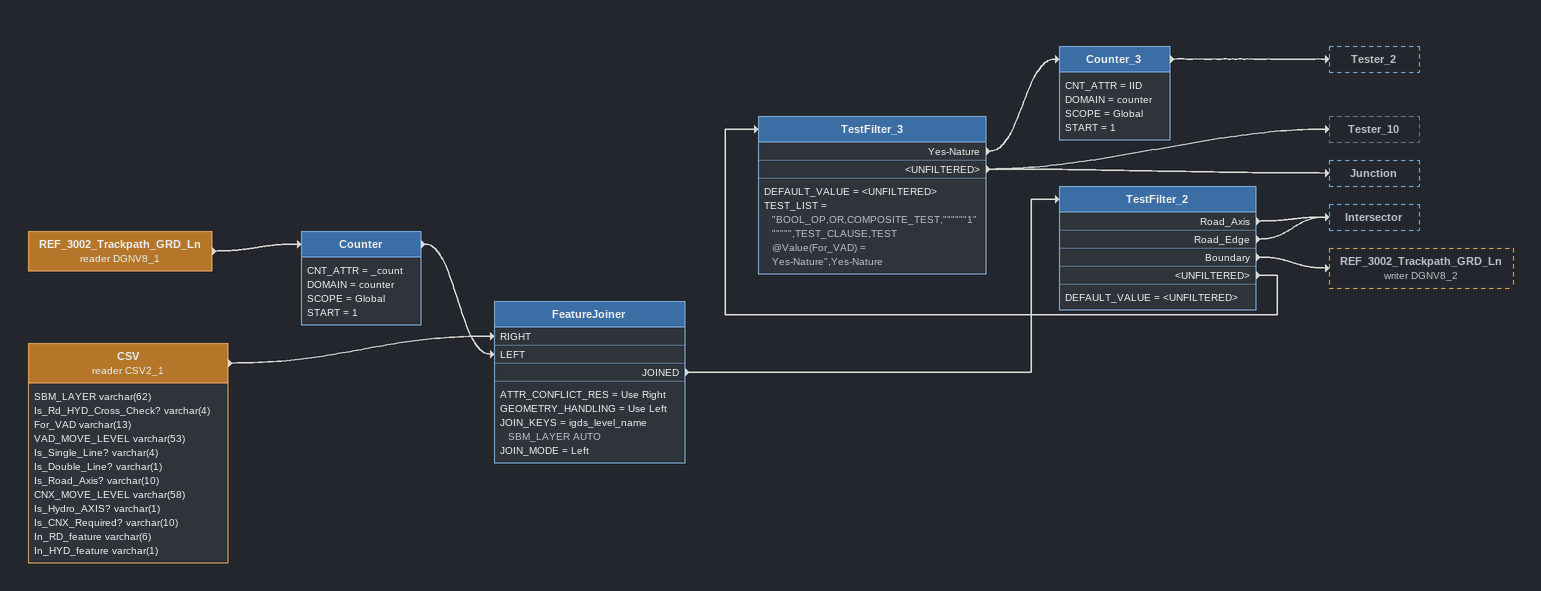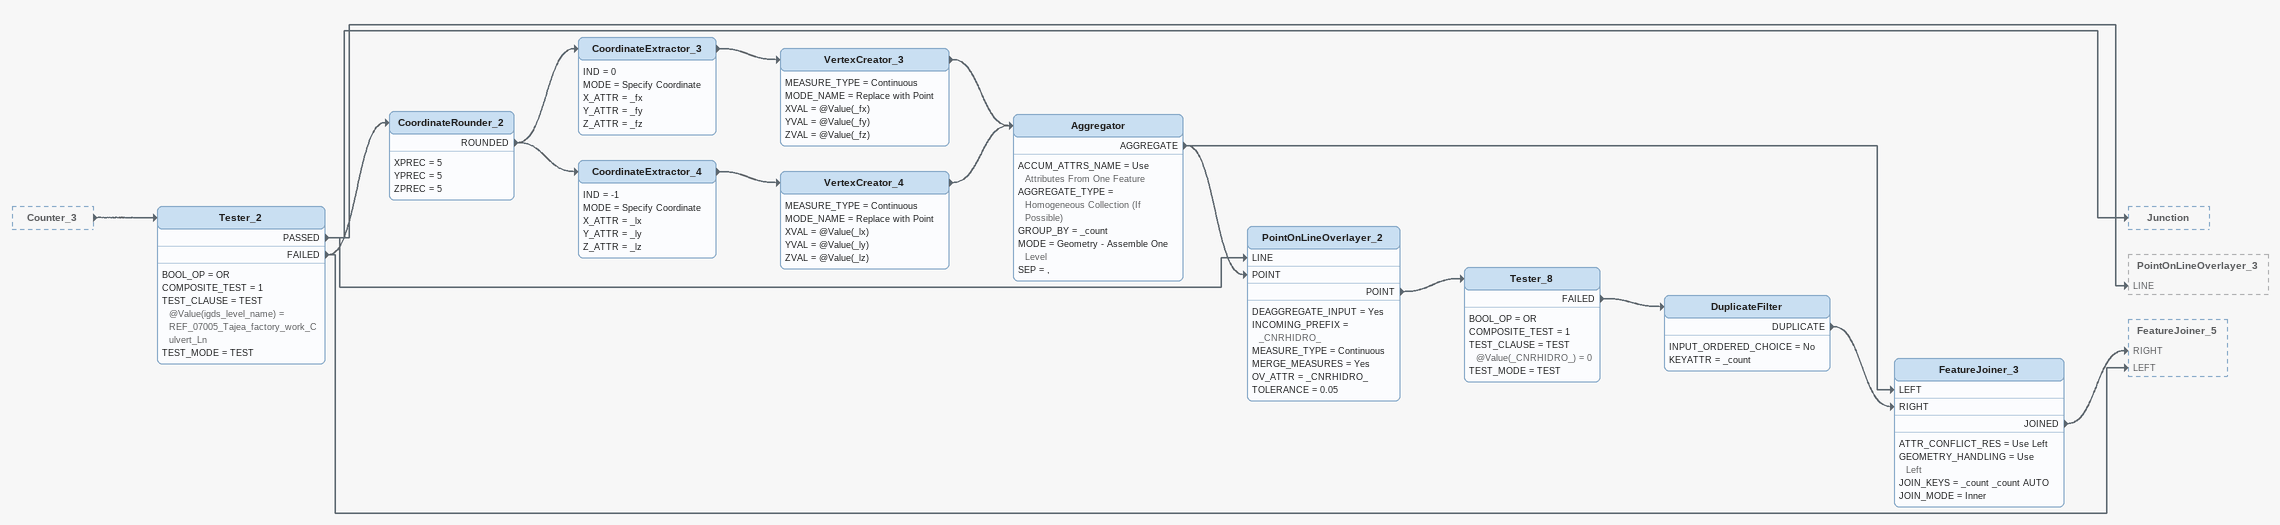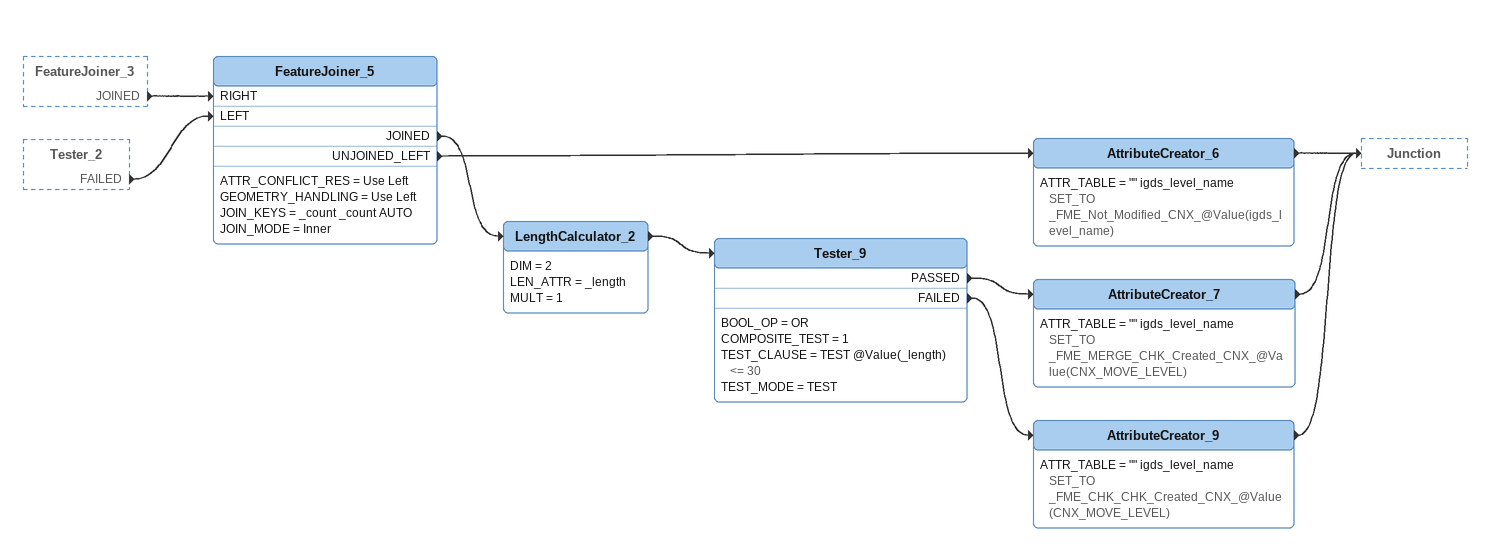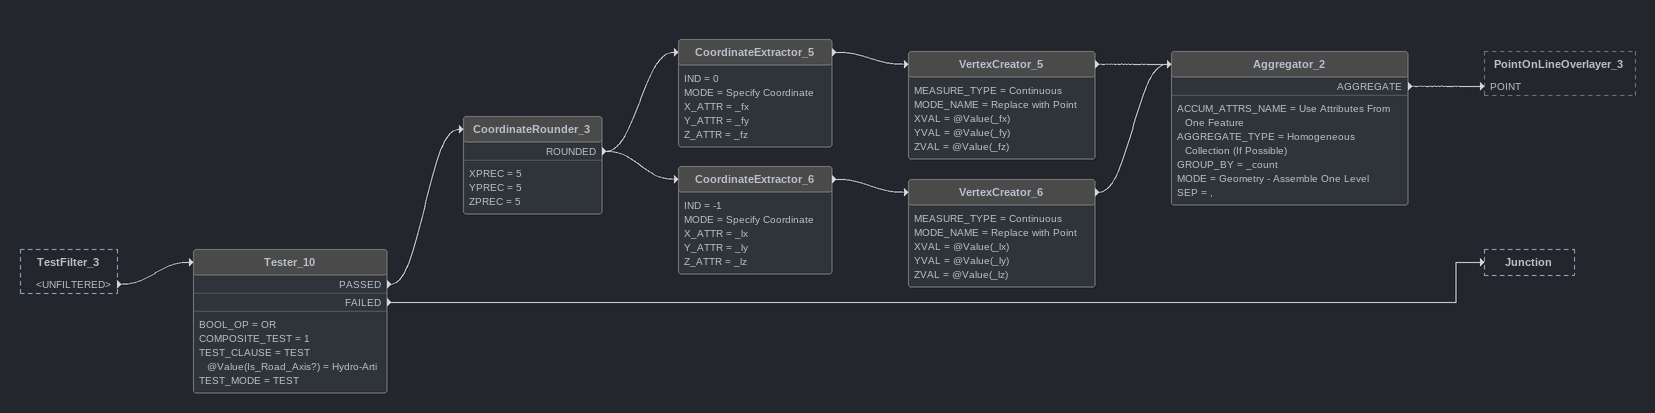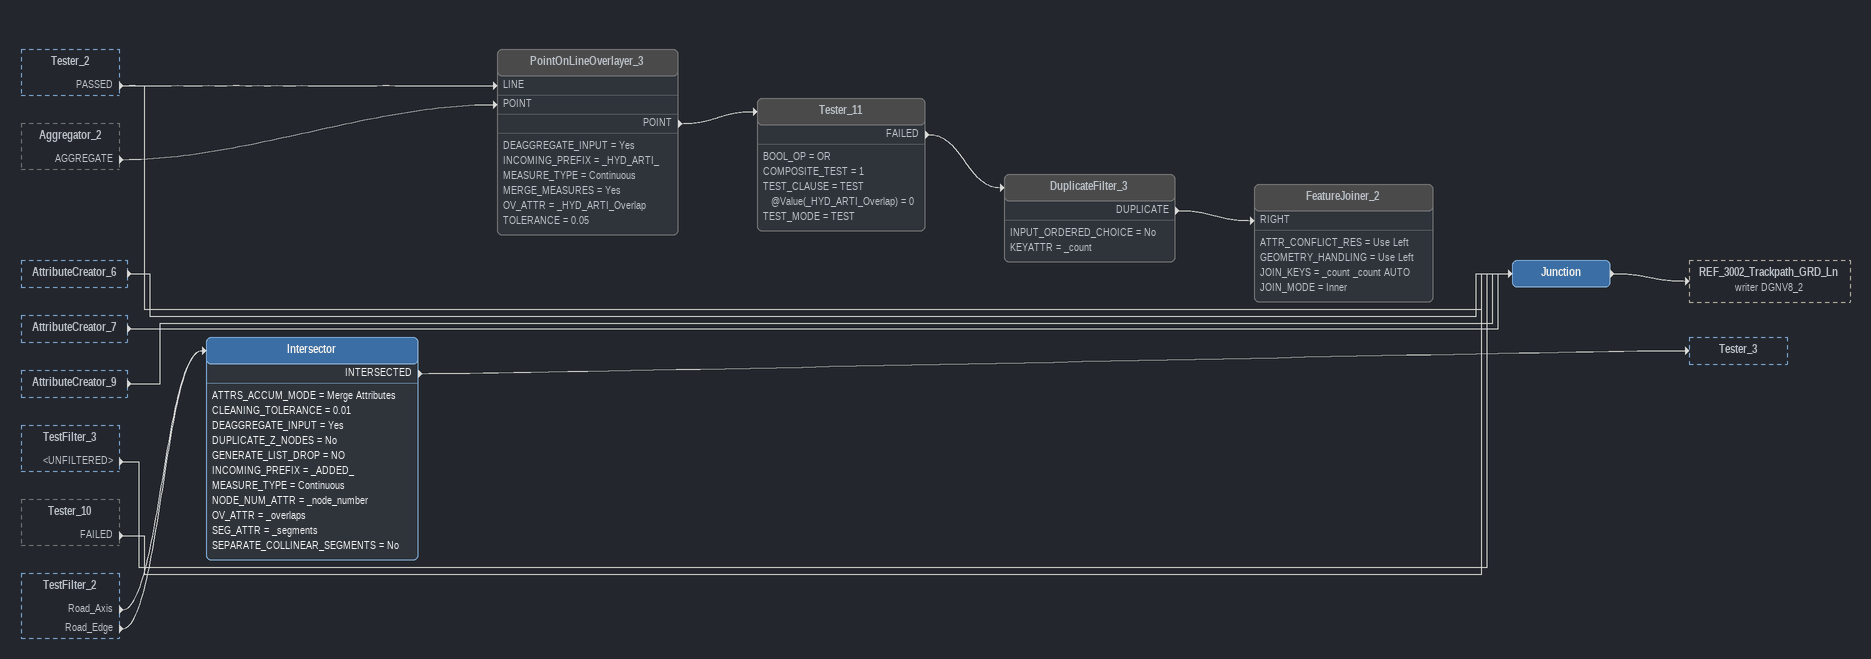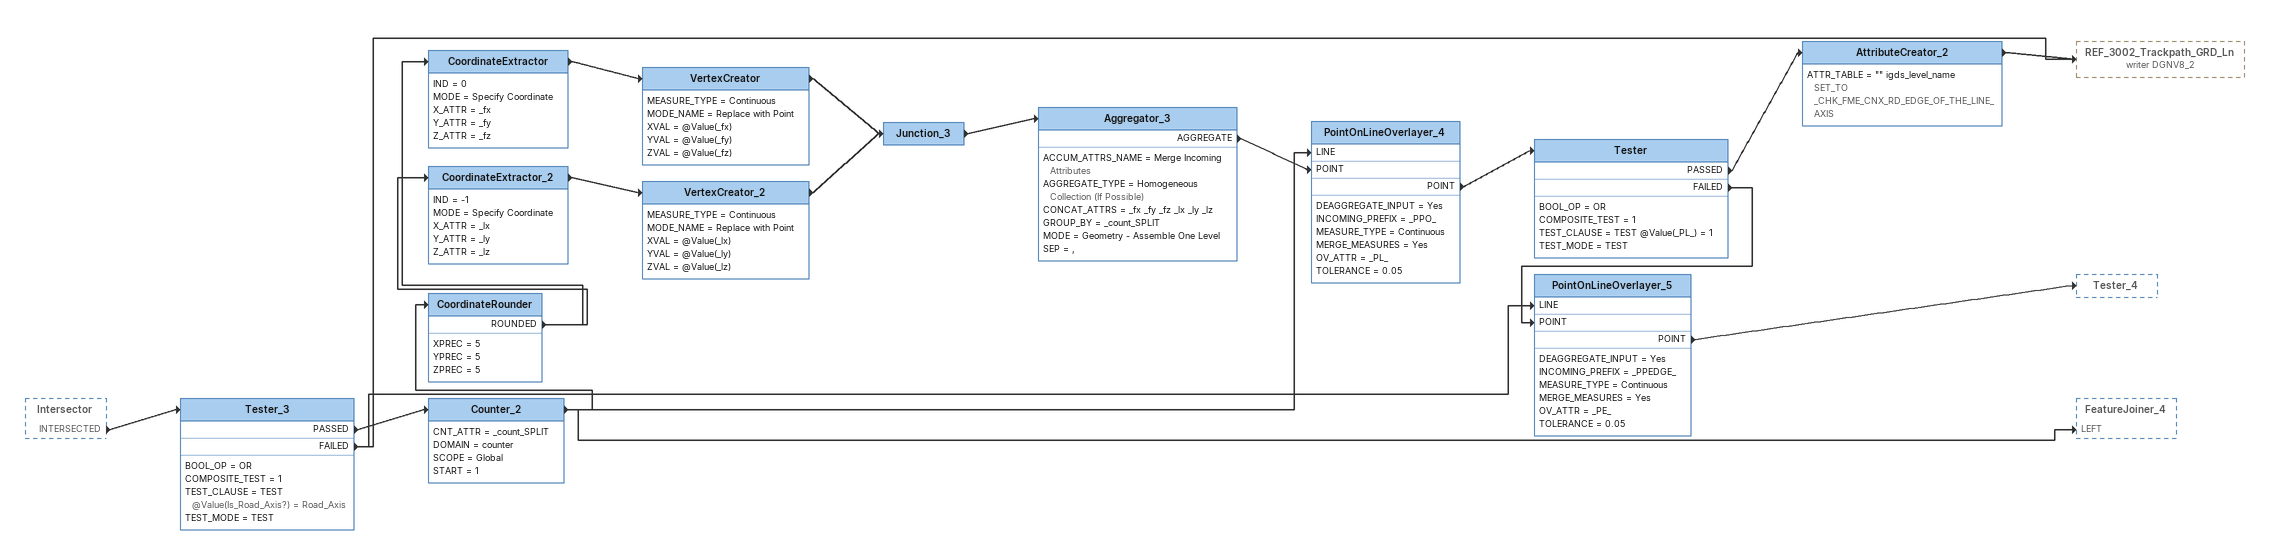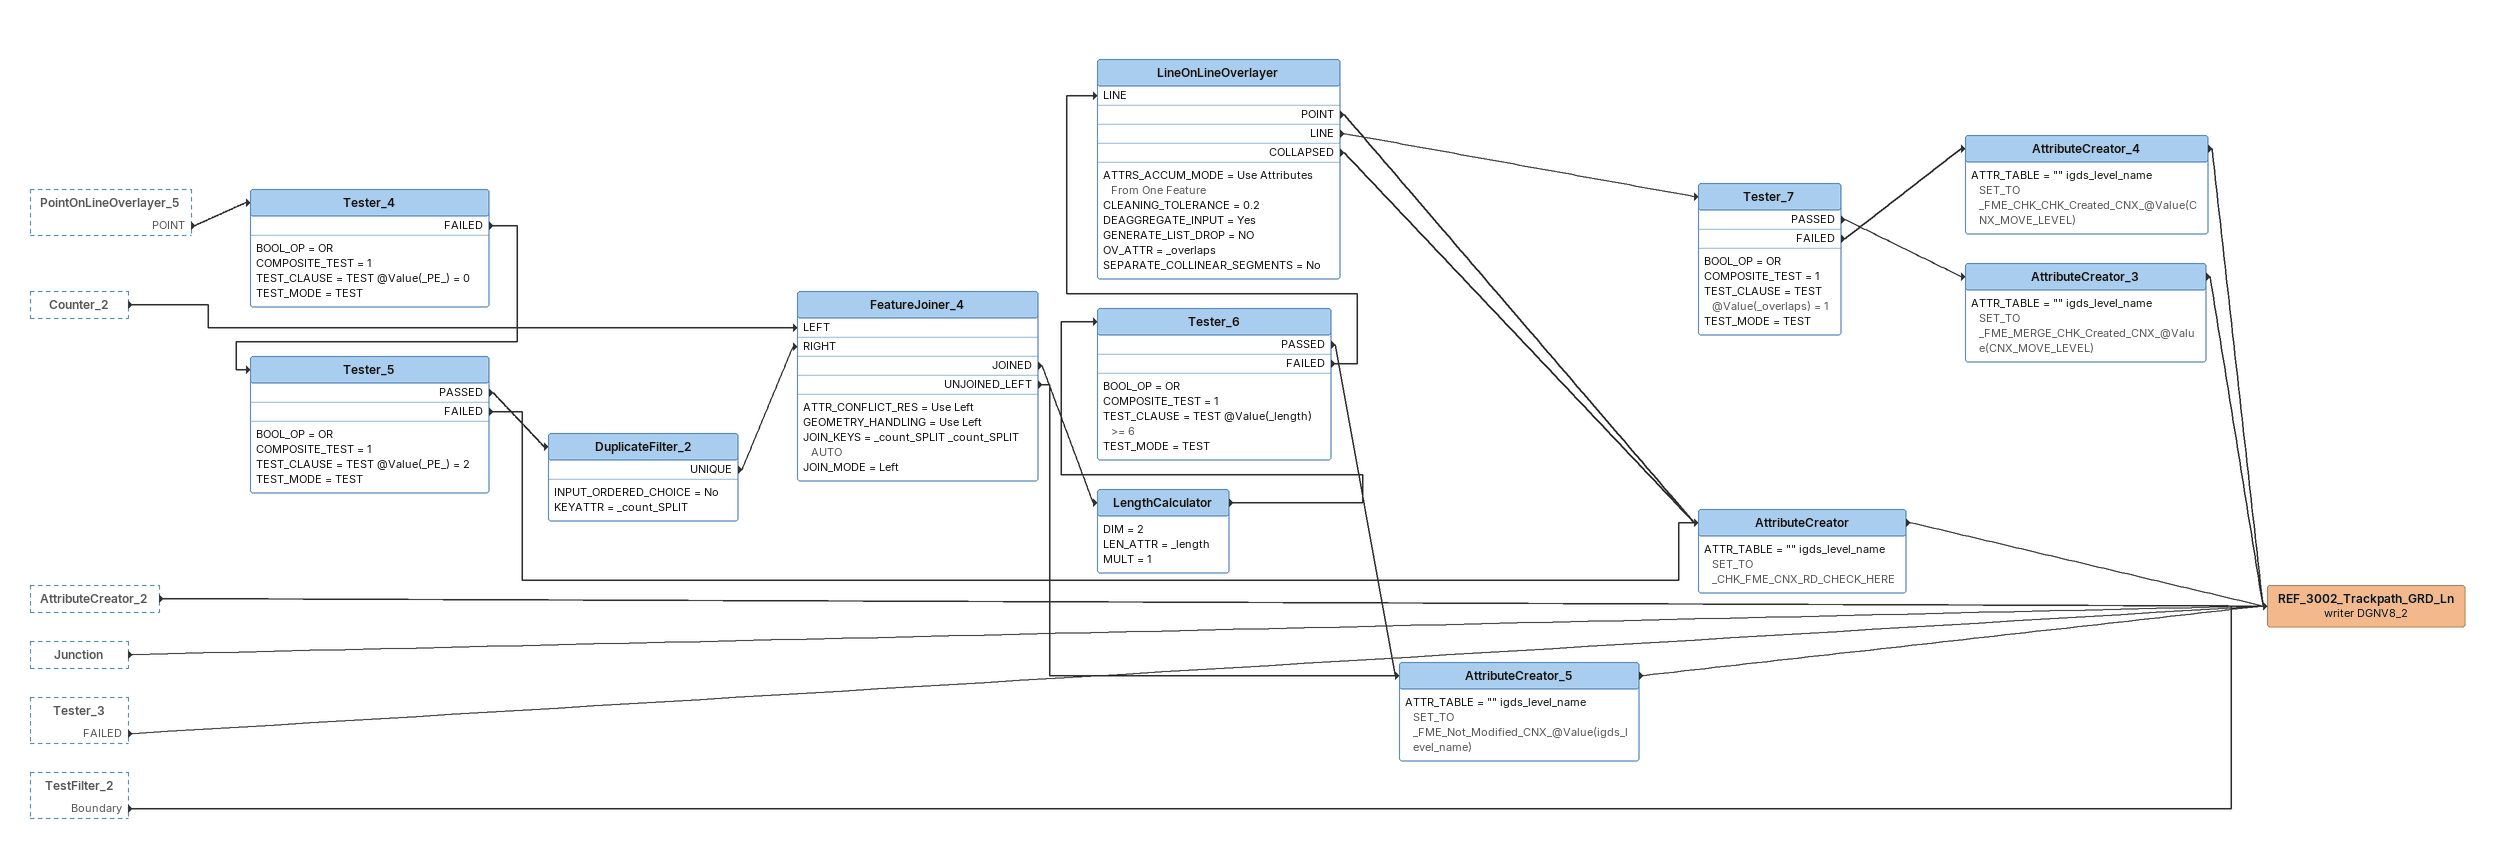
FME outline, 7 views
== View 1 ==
REF_3002_Trackpath_GRD_Ln (reader DGNV8_1)
    -> Counter
Counter
    CNT_ATTR = _count
    DOMAIN = counter
    SCOPE = Global
    START = 1
    -> FeatureJoiner [LEFT]
CSV (reader CSV2_1)
    attributes: SBM_LAYER varchar(62), Is_Rd_HYD_Cross_Check? varchar(4), For_VAD varchar(13), VAD_MOVE_LEVEL varchar(53), Is_Single_Line? varchar(4), Is_Double_Line? varchar(1), Is_Road_Axis? varchar(10), CNX_MOVE_LEVEL varchar(58), Is_Hydro_AXIS? varchar(1), Is_CNX_Required? varchar(10), In_RD_feature varchar(6), In_HYD_feature varchar(1)
    -> FeatureJoiner [RIGHT]
FeatureJoiner
    ATTR_CONFLICT_RES = Use Right
    GEOMETRY_HANDLING = Use Left
    JOIN_KEYS = igds_level_name SBM_LAYER AUTO
    JOIN_MODE = Left
    JOINED -> TestFilter_2
TestFilter_2
    DEFAULT_VALUE = <UNFILTERED>
    Road_Axis -> Intersector
    Road_Edge -> Intersector
    Boundary -> REF_3002_Trackpath_GRD_Ln (writer DGNV8_2)
    <UNFILTERED> -> TestFilter_3
TestFilter_3
    DEFAULT_VALUE = <UNFILTERED>
    TEST_LIST = "BOOL_OP,OR,COMPOSITE_TEST,""""""1"""""",TEST_CLAUSE,TEST @Value(For_VAD) = Yes-Nature",Yes-Nature
    Yes-Nature -> Counter_3
    <UNFILTERED> -> Tester_10
    <UNFILTERED> -> Junction
Counter_3
    CNT_ATTR = IID
    DOMAIN = counter
    SCOPE = Global
    START = 1
    -> Tester_2

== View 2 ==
Counter_3 [outside]
    -> Tester_2
Tester_2
    BOOL_OP = OR
    COMPOSITE_TEST = 1
    TEST_CLAUSE = TEST @Value(igds_level_name) = REF_07005_Tajea_factory_work_Culvert_Ln
    TEST_MODE = TEST
    PASSED -> PointOnLineOverlayer_2 [LINE]
    PASSED -> Junction
    PASSED -> PointOnLineOverlayer_3 [LINE]
    FAILED -> CoordinateRounder_2
    FAILED -> FeatureJoiner_5 [LEFT]
CoordinateRounder_2
    XPREC = 5
    YPREC = 5
    ZPREC = 5
    ROUNDED -> CoordinateExtractor_3
    ROUNDED -> CoordinateExtractor_4
CoordinateExtractor_3
    IND = 0
    MODE = Specify Coordinate
    X_ATTR = _fx
    Y_ATTR = _fy
    Z_ATTR = _fz
    -> VertexCreator_3
VertexCreator_3
    MEASURE_TYPE = Continuous
    MODE_NAME = Replace with Point
    XVAL = @Value(_fx)
    YVAL = @Value(_fy)
    ZVAL = @Value(_fz)
    -> Aggregator
CoordinateExtractor_4
    IND = -1
    MODE = Specify Coordinate
    X_ATTR = _lx
    Y_ATTR = _ly
    Z_ATTR = _lz
    -> VertexCreator_4
VertexCreator_4
    MEASURE_TYPE = Continuous
    MODE_NAME = Replace with Point
    XVAL = @Value(_lx)
    YVAL = @Value(_ly)
    ZVAL = @Value(_lz)
    -> Aggregator
Aggregator
    ACCUM_ATTRS_NAME = Use Attributes From One Feature
    AGGREGATE_TYPE = Homogeneous Collection (If Possible)
    GROUP_BY = _count
    MODE = Geometry - Assemble One Level
    SEP = ,
    AGGREGATE -> PointOnLineOverlayer_2 [POINT]
    AGGREGATE -> FeatureJoiner_3 [LEFT]
PointOnLineOverlayer_2
    DEAGGREGATE_INPUT = Yes
    INCOMING_PREFIX = _CNRHIDRO_
    MEASURE_TYPE = Continuous
    MERGE_MEASURES = Yes
    OV_ATTR = _CNRHIDRO_
    TOLERANCE = 0.05
    POINT -> Tester_8
Tester_8
    BOOL_OP = OR
    COMPOSITE_TEST = 1
    TEST_CLAUSE = TEST @Value(_CNRHIDRO_) = 0
    TEST_MODE = TEST
    FAILED -> DuplicateFilter
DuplicateFilter
    INPUT_ORDERED_CHOICE = No
    KEYATTR = _count
    DUPLICATE -> FeatureJoiner_3 [RIGHT]
FeatureJoiner_3
    ATTR_CONFLICT_RES = Use Left
    GEOMETRY_HANDLING = Use Left
    JOIN_KEYS = _count _count AUTO
    JOIN_MODE = Inner
    JOINED -> FeatureJoiner_5 [RIGHT]

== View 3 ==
FeatureJoiner_3 [outside]
    JOINED -> FeatureJoiner_5 [RIGHT]
Tester_2 [outside]
    FAILED -> FeatureJoiner_5 [LEFT]
FeatureJoiner_5
    ATTR_CONFLICT_RES = Use Left
    GEOMETRY_HANDLING = Use Left
    JOIN_KEYS = _count _count AUTO
    JOIN_MODE = Inner
    JOINED -> LengthCalculator_2
    UNJOINED_LEFT -> AttributeCreator_6
AttributeCreator_6
    ATTR_TABLE = "" igds_level_name SET_TO _FME_Not_Modified_CNX_@Value(igds_level_name)
    -> Junction
LengthCalculator_2
    DIM = 2
    LEN_ATTR = _length
    MULT = 1
    -> Tester_9
Tester_9
    BOOL_OP = OR
    COMPOSITE_TEST = 1
    TEST_CLAUSE = TEST @Value(_length) <= 30
    TEST_MODE = TEST
    PASSED -> AttributeCreator_7
    FAILED -> AttributeCreator_9
AttributeCreator_7
    ATTR_TABLE = "" igds_level_name SET_TO _FME_MERGE_CHK_Created_CNX_@Value(CNX_MOVE_LEVEL)
    -> Junction
AttributeCreator_9
    ATTR_TABLE = "" igds_level_name SET_TO _FME_CHK_CHK_Created_CNX_@Value(CNX_MOVE_LEVEL)
    -> Junction

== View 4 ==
TestFilter_3 [outside]
    <UNFILTERED> -> Tester_10
Tester_10 [off]
    BOOL_OP = OR
    COMPOSITE_TEST = 1
    TEST_CLAUSE = TEST @Value(Is_Road_Axis?) = Hydro-Arti
    TEST_MODE = TEST
    PASSED -> CoordinateRounder_3
    FAILED -> Junction
CoordinateRounder_3 [off]
    XPREC = 5
    YPREC = 5
    ZPREC = 5
    ROUNDED -> CoordinateExtractor_5
    ROUNDED -> CoordinateExtractor_6
CoordinateExtractor_5 [off]
    IND = 0
    MODE = Specify Coordinate
    X_ATTR = _fx
    Y_ATTR = _fy
    Z_ATTR = _fz
    -> VertexCreator_5
VertexCreator_5 [off]
    MEASURE_TYPE = Continuous
    MODE_NAME = Replace with Point
    XVAL = @Value(_fx)
    YVAL = @Value(_fy)
    ZVAL = @Value(_fz)
    -> Aggregator_2
CoordinateExtractor_6 [off]
    IND = -1
    MODE = Specify Coordinate
    X_ATTR = _lx
    Y_ATTR = _ly
    Z_ATTR = _lz
    -> VertexCreator_6
VertexCreator_6 [off]
    MEASURE_TYPE = Continuous
    MODE_NAME = Replace with Point
    XVAL = @Value(_lx)
    YVAL = @Value(_ly)
    ZVAL = @Value(_lz)
    -> Aggregator_2
Aggregator_2 [off]
    ACCUM_ATTRS_NAME = Use Attributes From One Feature
    AGGREGATE_TYPE = Homogeneous Collection (If Possible)
    GROUP_BY = _count
    MODE = Geometry - Assemble One Level
    SEP = ,
    AGGREGATE -> PointOnLineOverlayer_3 [POINT]

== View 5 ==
Tester_2 [outside]
    PASSED -> Junction
    PASSED -> PointOnLineOverlayer_3 [LINE]
Aggregator_2 [outside]
    AGGREGATE -> PointOnLineOverlayer_3 [POINT]
AttributeCreator_6 [outside]
    -> Junction
AttributeCreator_7 [outside]
    -> Junction
AttributeCreator_9 [outside]
    -> Junction
TestFilter_3 [outside]
    <UNFILTERED> -> Junction
Tester_10 [outside]
    FAILED -> Junction
TestFilter_2 [outside]
    Road_Axis -> Intersector
    Road_Edge -> Intersector
PointOnLineOverlayer_3 [off]
    DEAGGREGATE_INPUT = Yes
    INCOMING_PREFIX = _HYD_ARTI_
    MEASURE_TYPE = Continuous
    MERGE_MEASURES = Yes
    OV_ATTR = _HYD_ARTI_Overlap
    TOLERANCE = 0.05
    POINT -> Tester_11
Tester_11 [off]
    BOOL_OP = OR
    COMPOSITE_TEST = 1
    TEST_CLAUSE = TEST @Value(_HYD_ARTI_Overlap) = 0
    TEST_MODE = TEST
    FAILED -> DuplicateFilter_3
DuplicateFilter_3 [off]
    INPUT_ORDERED_CHOICE = No
    KEYATTR = _count
    DUPLICATE -> FeatureJoiner_2 [RIGHT]
FeatureJoiner_2 [off]
    ATTR_CONFLICT_RES = Use Left
    GEOMETRY_HANDLING = Use Left
    JOIN_KEYS = _count _count AUTO
    JOIN_MODE = Inner
Junction
    -> REF_3002_Trackpath_GRD_Ln (writer DGNV8_2)
Intersector
    ATTRS_ACCUM_MODE = Merge Attributes
    CLEANING_TOLERANCE = 0.01
    DEAGGREGATE_INPUT = Yes
    DUPLICATE_Z_NODES = No
    GENERATE_LIST_DROP = NO
    INCOMING_PREFIX = _ADDED_
    MEASURE_TYPE = Continuous
    NODE_NUM_ATTR = _node_number
    OV_ATTR = _overlaps
    SEG_ATTR = _segments
    SEPARATE_COLLINEAR_SEGMENTS = No
    INTERSECTED -> Tester_3

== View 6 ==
Intersector [outside]
    INTERSECTED -> Tester_3
Tester_3
    BOOL_OP = OR
    COMPOSITE_TEST = 1
    TEST_CLAUSE = TEST @Value(Is_Road_Axis?) = Road_Axis
    TEST_MODE = TEST
    PASSED -> Counter_2
    FAILED -> PointOnLineOverlayer_5 [LINE]
    FAILED -> REF_3002_Trackpath_GRD_Ln (writer DGNV8_2)
Counter_2
    CNT_ATTR = _count_SPLIT
    DOMAIN = counter
    SCOPE = Global
    START = 1
    -> CoordinateRounder
    -> PointOnLineOverlayer_4 [LINE]
    -> FeatureJoiner_4 [LEFT]
CoordinateRounder
    XPREC = 5
    YPREC = 5
    ZPREC = 5
    ROUNDED -> CoordinateExtractor
    ROUNDED -> CoordinateExtractor_2
CoordinateExtractor
    IND = 0
    MODE = Specify Coordinate
    X_ATTR = _fx
    Y_ATTR = _fy
    Z_ATTR = _fz
    -> VertexCreator
VertexCreator
    MEASURE_TYPE = Continuous
    MODE_NAME = Replace with Point
    XVAL = @Value(_fx)
    YVAL = @Value(_fy)
    ZVAL = @Value(_fz)
    -> Junction_3
CoordinateExtractor_2
    IND = -1
    MODE = Specify Coordinate
    X_ATTR = _lx
    Y_ATTR = _ly
    Z_ATTR = _lz
    -> VertexCreator_2
VertexCreator_2
    MEASURE_TYPE = Continuous
    MODE_NAME = Replace with Point
    XVAL = @Value(_lx)
    YVAL = @Value(_ly)
    ZVAL = @Value(_lz)
    -> Junction_3
Junction_3
    -> Aggregator_3
Aggregator_3
    ACCUM_ATTRS_NAME = Merge Incoming Attributes
    AGGREGATE_TYPE = Homogeneous Collection (If Possible)
    CONCAT_ATTRS = _fx _fy _fz _lx _ly _lz
    GROUP_BY = _count_SPLIT
    MODE = Geometry - Assemble One Level
    SEP = ,
    AGGREGATE -> PointOnLineOverlayer_4 [POINT]
PointOnLineOverlayer_4
    DEAGGREGATE_INPUT = Yes
    INCOMING_PREFIX = _PPO_
    MEASURE_TYPE = Continuous
    MERGE_MEASURES = Yes
    OV_ATTR = _PL_
    TOLERANCE = 0.05
    POINT -> Tester
Tester
    BOOL_OP = OR
    COMPOSITE_TEST = 1
    TEST_CLAUSE = TEST @Value(_PL_) = 1
    TEST_MODE = TEST
    PASSED -> AttributeCreator_2
    FAILED -> PointOnLineOverlayer_5 [POINT]
AttributeCreator_2
    ATTR_TABLE = "" igds_level_name SET_TO _CHK_FME_CNX_RD_EDGE_OF_THE_LINE_AXIS
    -> REF_3002_Trackpath_GRD_Ln (writer DGNV8_2)
PointOnLineOverlayer_5
    DEAGGREGATE_INPUT = Yes
    INCOMING_PREFIX = _PPEDGE_
    MEASURE_TYPE = Continuous
    MERGE_MEASURES = Yes
    OV_ATTR = _PE_
    TOLERANCE = 0.05
    POINT -> Tester_4

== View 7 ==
PointOnLineOverlayer_5 [outside]
    POINT -> Tester_4
Counter_2 [outside]
    -> FeatureJoiner_4 [LEFT]
AttributeCreator_2 [outside]
    -> REF_3002_Trackpath_GRD_Ln (writer DGNV8_2)
Junction [outside]
    -> REF_3002_Trackpath_GRD_Ln (writer DGNV8_2)
Tester_3 [outside]
    FAILED -> REF_3002_Trackpath_GRD_Ln (writer DGNV8_2)
TestFilter_2 [outside]
    Boundary -> REF_3002_Trackpath_GRD_Ln (writer DGNV8_2)
Tester_4
    BOOL_OP = OR
    COMPOSITE_TEST = 1
    TEST_CLAUSE = TEST @Value(_PE_) = 0
    TEST_MODE = TEST
    FAILED -> Tester_5
Tester_5
    BOOL_OP = OR
    COMPOSITE_TEST = 1
    TEST_CLAUSE = TEST @Value(_PE_) = 2
    TEST_MODE = TEST
    PASSED -> DuplicateFilter_2
    FAILED -> AttributeCreator
DuplicateFilter_2
    INPUT_ORDERED_CHOICE = No
    KEYATTR = _count_SPLIT
    UNIQUE -> FeatureJoiner_4 [RIGHT]
FeatureJoiner_4
    ATTR_CONFLICT_RES = Use Left
    GEOMETRY_HANDLING = Use Left
    JOIN_KEYS = _count_SPLIT _count_SPLIT AUTO
    JOIN_MODE = Left
    JOINED -> LengthCalculator
    UNJOINED_LEFT -> AttributeCreator_5
LengthCalculator
    DIM = 2
    LEN_ATTR = _length
    MULT = 1
    -> Tester_6
Tester_6
    BOOL_OP = OR
    COMPOSITE_TEST = 1
    TEST_CLAUSE = TEST @Value(_length) >= 6
    TEST_MODE = TEST
    PASSED -> AttributeCreator_5
    FAILED -> LineOnLineOverlayer [LINE]
LineOnLineOverlayer
    ATTRS_ACCUM_MODE = Use Attributes From One Feature
    CLEANING_TOLERANCE = 0.2
    DEAGGREGATE_INPUT = Yes
    GENERATE_LIST_DROP = NO
    OV_ATTR = _overlaps
    SEPARATE_COLLINEAR_SEGMENTS = No
    POINT -> AttributeCreator
    LINE -> Tester_7
    COLLAPSED -> AttributeCreator
Tester_7
    BOOL_OP = OR
    COMPOSITE_TEST = 1
    TEST_CLAUSE = TEST @Value(_overlaps) = 1
    TEST_MODE = TEST
    PASSED -> AttributeCreator_3
    FAILED -> AttributeCreator_4
AttributeCreator_4
    ATTR_TABLE = "" igds_level_name SET_TO _FME_CHK_CHK_Created_CNX_@Value(CNX_MOVE_LEVEL)
    -> REF_3002_Trackpath_GRD_Ln (writer DGNV8_2)
AttributeCreator_3
    ATTR_TABLE = "" igds_level_name SET_TO _FME_MERGE_CHK_Created_CNX_@Value(CNX_MOVE_LEVEL)
    -> REF_3002_Trackpath_GRD_Ln (writer DGNV8_2)
AttributeCreator
    ATTR_TABLE = "" igds_level_name SET_TO _CHK_FME_CNX_RD_CHECK_HERE
    -> REF_3002_Trackpath_GRD_Ln (writer DGNV8_2)
AttributeCreator_5
    ATTR_TABLE = "" igds_level_name SET_TO _FME_Not_Modified_CNX_@Value(igds_level_name)
    -> REF_3002_Trackpath_GRD_Ln (writer DGNV8_2)
REF_3002_Trackpath_GRD_Ln (writer DGNV8_2)
